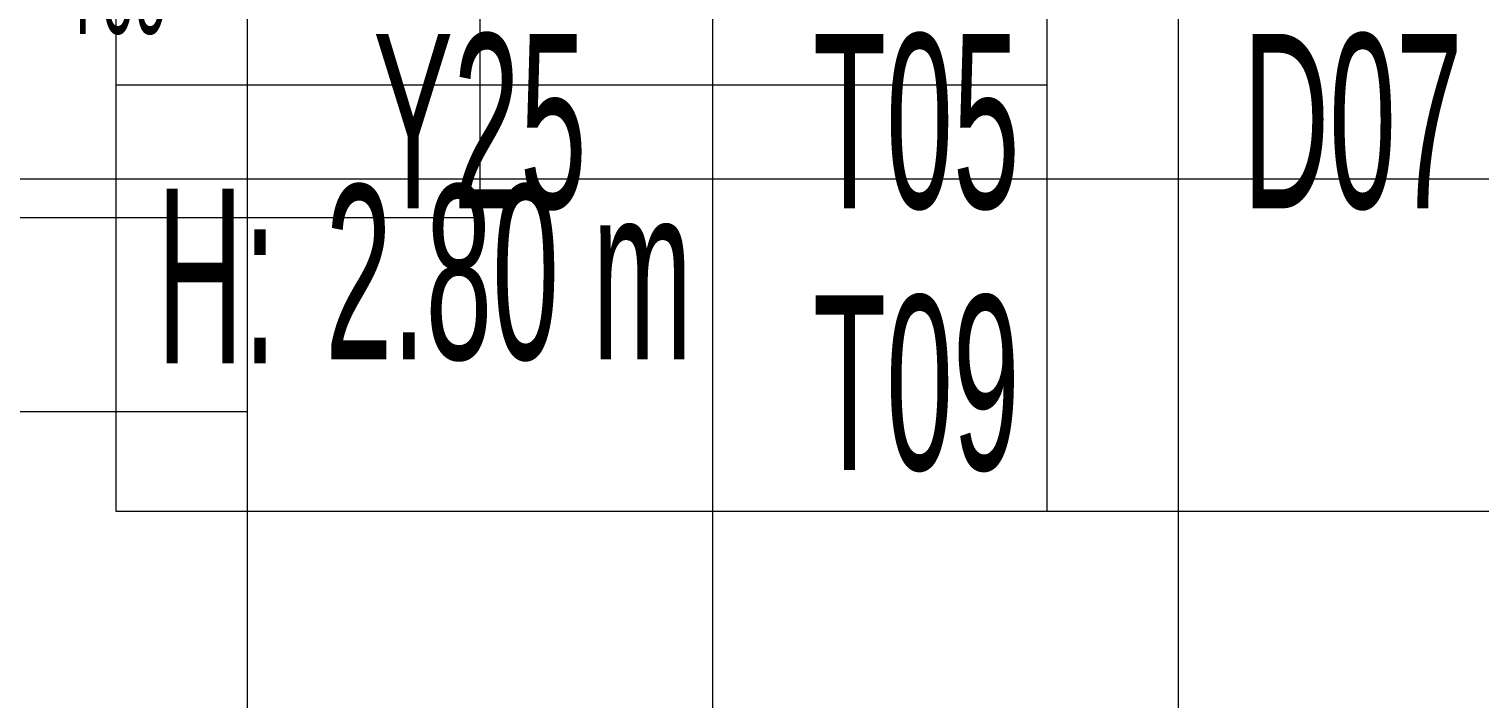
# Model space of a CAD drawing. Extents: x -9058 to 11890, y 0 to 4205.
# Drawn here: x 2786.5 to 3160.5, y 2187.3 to 2359.9 of the extents above; entities that cross this region are included whole.
import ezdxf
from ezdxf.enums import TextEntityAlignment as Align

# ---------------------------------------------------------------- set-up
doc = ezdxf.new("R2010")
doc.units = 0
doc.header["$MEASUREMENT"] = 0
doc.layers.get('0').update_dxf_attribs({"color": 9, "lineweight": 9})
for name, color, linetype, lineweight in [('40A', 9, 'Continuous', 9), ('M-TEFRIS2-015', 129, 'Continuous', 9), ('M-TEFRIS2-015 @ 10 (1)', 129, 'Continuous', 9), ('M-TEFRIS2-015 @ 10 (2)', 129, 'Continuous', 9), ('M-TEFRIS2-015 @ 20', 129, 'Continuous', 9)]:
    doc.layers.add(name, color=color, linetype=linetype, lineweight=lineweight)
doc.styles.add('Arial', font='arial.ttf', dxfattribs={"height": 2.5})
doc.styles.add('MuuM_TEXT-STANDART', font='ARIALN.TTF')

# ---------------------------------------------------------------- blocks, each defined once
blk = doc.blocks.new('0a_roomno2')
blk.add_lwpolyline([(30, -16), (0, -16), (0, 0), (30, 0)], close=True)
for points in [[(0, 0), (30, 0)], [(0, -5), (30, -5)], [(12, -5), (12, -16)], [(18, -5), (18, -16)], [(24, -5), (24, -16)], [(12, -10.5), (0, -10.5)]]:
    blk.add_lwpolyline(points)
at = {"layer": '40A'}
blk.add_lwpolyline([(0, 0), (30, 0)], dxfattribs=at)
at = {"style": 'MuuM_TEXT-STANDART', "width": 0.6}
blk.add_text('H:', height=2.25, dxfattribs=at).set_placement((0.525, -12.962), align=Align.MIDDLE_LEFT)
at = {"style": 'Arial'}
blk.add_attdef('ODANO', (0, 1.505), '', height=3, dxfattribs=at)
blk.add_attdef('MEKANADI', text='', height=3, dxfattribs=at).set_placement((0.525, -4.75), align=Align.BOTTOM_LEFT)
at = {"style": 'MuuM_TEXT-STANDART', "width": 0.6}
for tag, p in [('YER01', (15, -7)), ('TAVAN01', (20.625, -7)), ('DUVAR01', (26.25, -7)), ('YER02', (15, -10.375)), ('TAVAN02', (20.625, -10.375)), ('DUVAR02', (26.25, -10.375)), ('YER03', (15, -13.75)), ('TAVAN03', (20.625, -13.75)), ('DUVAR03', (26.25, -13.75))]:
    blk.add_attdef(tag, text='', height=2.25, dxfattribs=at).set_placement(p, align=Align.MIDDLE_CENTER)
at = {"style": 'MuuM_TEXT-STANDART'}
blk.add_attdef('M2', text='', height=2.25, dxfattribs=at).set_placement((1.323, -7.805), align=Align.MIDDLE_LEFT)
at = {"style": 'MuuM_TEXT-STANDART', "width": 0.6}
blk.add_attdef('TEMIZTAVANYUKSEKLIGI', text='', height=2.25, dxfattribs=at).set_placement((2.7, -13.162), align=Align.MIDDLE_LEFT)
blk = doc.blocks.new('*U688')
at = {"layer": 'M-TEFRIS2-015 @ 20'}
ref = blk.add_blockref('0a_roomno2', (2808.9, 2555.42), dxfattribs=dict(at, xscale=20, yscale=20, zscale=20))
ref.add_attrib('TEMIZTAVANYUKSEKLIGI', '2.80 m', dxfattribs={"layer": '0', "height": 45, "style": 'MuuM_TEXT-STANDART', "width": 0.6}).set_placement((2862.9, 2297.19), align=Align.MIDDLE_LEFT)
blk = doc.blocks.new('*U689')
at = {"layer": 'M-TEFRIS2-015 @ 10 (1)'}
ref = blk.add_blockref('0a_roomno2', (2602.71, 2471.15), dxfattribs=dict(at, xscale=10, yscale=10, zscale=10))
ref.add_attrib('ODANO', ' PRS-ZK-14', (2602.71, 2488.7), dxfattribs={"layer": '0', "height": 30, "style": 'Arial'})
ref.add_attrib('MEKANADI', 'SAT.DAN.ODASI', dxfattribs={"layer": '0', "height": 30, "style": 'Arial', "width": 0.8}).set_placement((2607.96, 2426.15), align=Align.BOTTOM_LEFT)
ref.add_attrib('M2', '##### m2', dxfattribs={"layer": '0', "height": 22.5, "style": 'MuuM_TEXT-STANDART', "width": 0.6}).set_placement((2607.96, 2398.02), align=Align.MIDDLE_LEFT)
ref.add_attrib('TEMIZTAVANYUKSEKLIGI', '2.80 m', dxfattribs={"layer": '0', "height": 22.5, "style": 'MuuM_TEXT-STANDART', "width": 0.6}).set_placement((2629.71, 2342.03), align=Align.MIDDLE_LEFT)
ref.add_attrib('YER01', 'Y25', dxfattribs={"layer": '0', "height": 22.5, "style": 'MuuM_TEXT-STANDART', "width": 0.6}).set_placement((2752.71, 2403.65), align=Align.MIDDLE_CENTER)
ref.add_attrib('TAVAN01', 'T05', dxfattribs={"layer": '0', "height": 22.5, "style": 'MuuM_TEXT-STANDART', "width": 0.6}).set_placement((2808.96, 2403.65), align=Align.MIDDLE_CENTER)
ref.add_attrib('DUVAR01', 'D07', dxfattribs={"layer": '0', "height": 22.5, "style": 'MuuM_TEXT-STANDART', "width": 0.6}).set_placement((2865.21, 2403.65), align=Align.MIDDLE_CENTER)
ref.add_attrib('TAVAN02', 'T09', dxfattribs={"layer": '0', "height": 22.5, "style": 'MuuM_TEXT-STANDART', "width": 0.6}).set_placement((2808.96, 2369.9), align=Align.MIDDLE_CENTER)
at = {"layer": 'M-TEFRIS2-015 @ 10 (2)'}
ref = blk.add_blockref('0a_roomno2', (2602.71, 2471.15), dxfattribs=dict(at, xscale=10, yscale=10, zscale=10))
ref.add_attrib('ODANO', ' PRS-ZK-14', (2602.71, 2488.7), dxfattribs={"layer": '0', "height": 30, "style": 'Arial'})
ref.add_attrib('MEKANADI', 'SAT.DAN.ODASI', dxfattribs={"layer": '0', "height": 30, "style": 'Arial', "width": 0.8}).set_placement((2607.96, 2426.15), align=Align.BOTTOM_LEFT)
ref.add_attrib('M2', '##### m2', dxfattribs={"layer": '0', "height": 22.5, "style": 'MuuM_TEXT-STANDART', "width": 0.6}).set_placement((2607.96, 2398.02), align=Align.MIDDLE_LEFT)
ref.add_attrib('TEMIZTAVANYUKSEKLIGI', '2.80 m', dxfattribs={"layer": '0', "height": 22.5, "style": 'MuuM_TEXT-STANDART', "width": 0.6}).set_placement((2629.71, 2342.03), align=Align.MIDDLE_LEFT)
ref.add_attrib('YER01', 'Y25', dxfattribs={"layer": '0', "height": 22.5, "style": 'MuuM_TEXT-STANDART', "width": 0.6}).set_placement((2752.71, 2403.65), align=Align.MIDDLE_CENTER)
ref.add_attrib('TAVAN01', 'T05', dxfattribs={"layer": '0', "height": 22.5, "style": 'MuuM_TEXT-STANDART', "width": 0.6}).set_placement((2808.96, 2403.65), align=Align.MIDDLE_CENTER)
ref.add_attrib('DUVAR01', 'D07', dxfattribs={"layer": '0', "height": 22.5, "style": 'MuuM_TEXT-STANDART', "width": 0.6}).set_placement((2865.21, 2403.65), align=Align.MIDDLE_CENTER)
ref.add_attrib('TAVAN02', 'T09', dxfattribs={"layer": '0', "height": 22.5, "style": 'MuuM_TEXT-STANDART', "width": 0.6}).set_placement((2808.96, 2369.9), align=Align.MIDDLE_CENTER)
at = {"layer": 'M-TEFRIS2-015 @ 20'}
ref = blk.add_blockref('0a_roomno2', (2602.71, 2471.15), dxfattribs=dict(at, xscale=20, yscale=20, zscale=20))
ref.add_attrib('YER01', 'Y25', dxfattribs={"layer": '0', "height": 45, "style": 'MuuM_TEXT-STANDART', "width": 0.6}).set_placement((2902.71, 2336.15), align=Align.MIDDLE_CENTER)
ref.add_attrib('TAVAN01', 'T05', dxfattribs={"layer": '0', "height": 45, "style": 'MuuM_TEXT-STANDART', "width": 0.6}).set_placement((3015.21, 2336.15), align=Align.MIDDLE_CENTER)
ref.add_attrib('DUVAR01', 'D07', dxfattribs={"layer": '0', "height": 45, "style": 'MuuM_TEXT-STANDART', "width": 0.6}).set_placement((3127.71, 2336.15), align=Align.MIDDLE_CENTER)
ref.add_attrib('TAVAN02', 'T09', dxfattribs={"layer": '0', "height": 45, "style": 'MuuM_TEXT-STANDART', "width": 0.6}).set_placement((3015.21, 2268.65), align=Align.MIDDLE_CENTER)

msp = doc.modelspace()

# ---------------------------------------------------------------- linework, layer by layer
at = {"layer": 'M-TEFRIS2-015'}
msp.add_line((3897.86, 2321.12), (1792.26, 2321.12), dxfattribs=at)

# ---------------------------------------------------------------- block references
at = {"layer": 'M-TEFRIS2-015', "color": 6}
for name in ['*U688', '*U689']:
    msp.add_blockref(name, (0, 0), dxfattribs=at)

doc.saveas('drawing.dxf')
